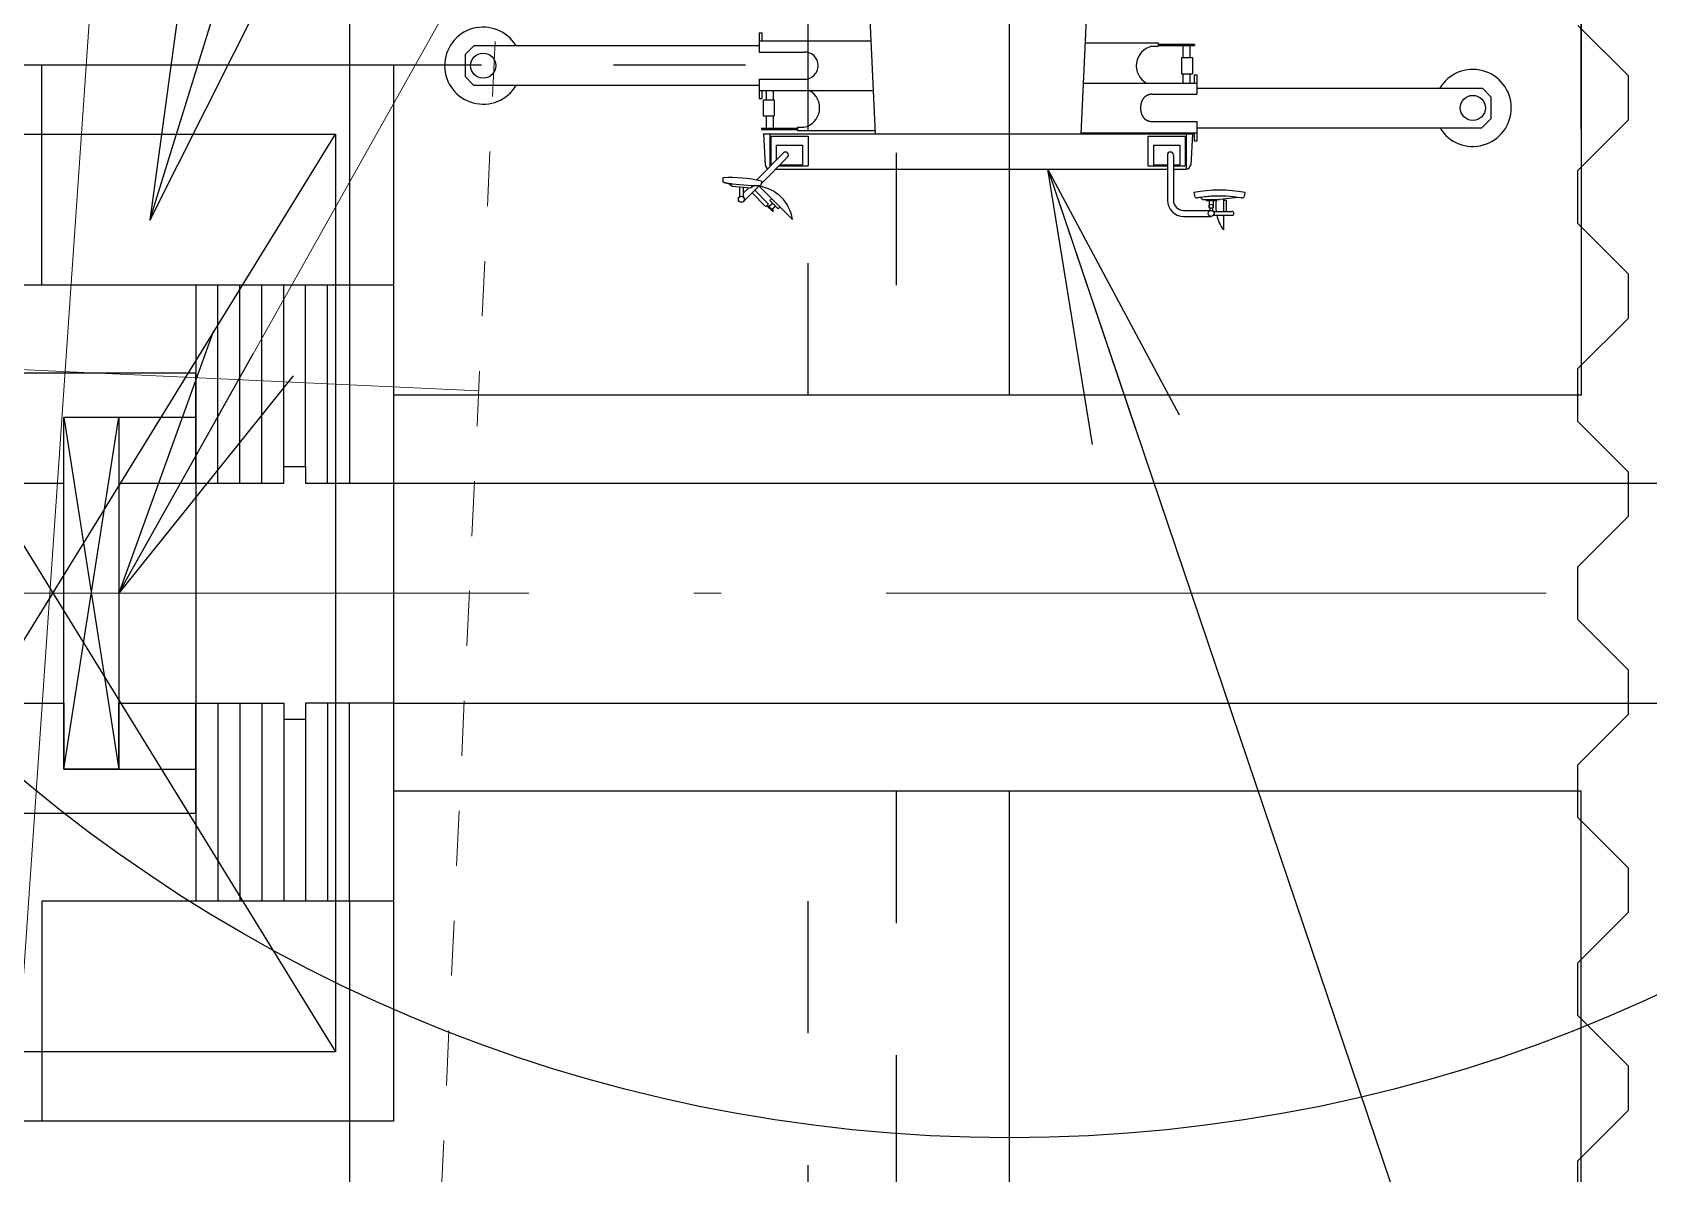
# Model space of a CAD drawing. Header units: millimetres. Extents: x -2078669 to -1085629, y -5987148 to 310365.
# Drawn here: x -1693957 to -1686608, y -4229591 to -4224404 of the extents above; entities that cross this region are included whole.
import ezdxf

# ---------------------------------------------------------------- set-up
doc = ezdxf.new("R2010")
doc.units = ezdxf.units.MM
doc.header["$LTSCALE"] = 500
for name, pattern in [('561019', [1, 0.5, -0.5]), ('SXF_一点短鎖線', [9.25, 6, -1.5, 0.25, -1.5]), ('SXF_跳び破線', [12, 6, -6])]:
    doc.linetypes.add(name, pattern=pattern)
for name, color, linetype, lineweight in [('D-BGD', 7, 'Continuous', 13), ('D-BMK', 2, 'SXF_一点短鎖線', 13), ('D-BYP-STR2', 6, 'Continuous', 25), ('D-BYP-STR3', 3, 'Continuous', 25), ('D-BYP-STR4', 6, 'Continuous', 25), ('D-BYP-STR8', 5, 'Continuous', 25), ('D-BYP-STRA', 1, 'Continuous', 25), ('D-BYP-STRB', 5, 'Continuous', 25), ('D-BYP-STRC', 1, 'Continuous', 13)]:
    doc.layers.add(name, color=color, linetype=linetype, lineweight=lineweight)
doc.styles.add('MS ゴシック', font='MS Gothic.ttf')
doc.dimstyles.new('DIM-500-F', dxfattribs={"dimscale": 500, "dimtxt": 3.5, "dimasz": 2.5, "dimexe": 0, "dimexo": 2, "dimgap": 0.8, "dimtad": 1, "dimdec": 0, "dimzin": 0, "dimdsep": 46, "dimtxsty": 'MS ゴシック', "dimblk": 'OPEN', "dimcen": 0.1, "dimclrd": 256, "dimclre": 256, "dimclrt": 256, "dimaunit": 1, "dimadec": 4, "dimazin": 0, "dimtfac": 1, "dimtdec": 0, "dimtmove": 2, "dimatfit": 3, "dimldrblk": 'OPEN', "dimfxl": 1, "dimtolj": 1, "dimtzin": 0, "dimlwd": -1, "dimlwe": -1, "dimarcsym": 2})

# ---------------------------------------------------------------- blocks, each defined once
blk = doc.blocks.new('河川平面')
at = {"layer": 'D-BGD', "linetype": 'Continuous'}
blk.add_line((1609176.5, -2782074.1), (1619038.2, -2782534.2), dxfattribs=at)
at = {"layer": 'D-BGD', "linetype": 'Continuous', "elevation": 364000, "flags": 128}
blk.add_lwpolyline([(1624243.5, -2803817), (1623725.1, -2802292.9), (1620285.2, -2795693.8), (1618028.6, -2791811.8), (1617489.5, -2790721), (1616969, -2789308.8), (1616837, -2787094.5), (1617312.2, -2780195.6), (1617397.4, -2774675.7), (1617445.6, -2771178.6), (1617613.6, -2759007.2), (1617664, -2755279.4), (1617386.8, -2752524.9), (1616960.5, -2744706.4), (1616413.9, -2735864.9), (1615549.2, -2723449.4), (1615306.5, -2713395), (1614940.7, -2697350.3)], dxfattribs=at)
at = {"layer": 'D-BGD', "linetype": '561019', "flags": 128}
blk.add_lwpolyline([(1618950.3, -2620513.6), (1618959.3, -2621128.7), (1618664.9, -2658301.9), (1618662.5, -2658627), (1618571.2, -2661701.5), (1617747, -2689368), (1618403.5, -2710987), (1619103.8, -2730440.9), (1619134.6, -2731637.4), (1619943.3, -2763133.1), (1618852.7, -2786511.4), (1619008.4, -2789521.4), (1619926.7, -2791601.8), (1625688.2, -2802391.3), (1625125.2, -2825293.2), (1624564.1, -2827571.7), (1623496.4, -2829910.7), (1618629.9, -2838639.7), (1618342.1, -2840169.8), (1618771.5, -2861642.1), (1618913.4, -2870691.9)], dxfattribs=at)
blk = doc.blocks.new('_Open')
at = {"color": 0, "linetype": 'ByBlock', "lineweight": -2}
for p, q in [((-1, 0.1667), (0, 0)), ((-1, -0.1667), (0, 0)), ((0, 0), (-1, 0))]:
    blk.add_line(p, q, dxfattribs=at)

msp = doc.modelspace()

# ---------------------------------------------------------------- linework, layer by layer
at = {"layer": 'D-BMK', "linetype": 'SXF_一点短鎖線'}
msp.add_line((-1622324.6, -4226952.7), (-1736237.2, -4226952.7), dxfattribs=at)
at = {"layer": 'D-BYP-STR2'}
for p, q in [((-1699214.8, -4224552.7), (-1692314.5, -4224552.7)), ((-1693914.5, -4225552.7), (-1693914.5, -4224552.7)), ((-1692314.5, -4224552.7), (-1692314.5, -4225552.7)), ((-1693214.5, -4225552.7), (-1693214.5, -4228352.7)), ((-1693114.5, -4226452.7), (-1693114.5, -4225552.7)), ((-1693014.5, -4226452.7), (-1693014.5, -4225552.7)), ((-1692914.5, -4226452.7), (-1692914.5, -4225552.7)), ((-1692714.5, -4226377.7), (-1692714.5, -4225552.7)), ((-1692614.5, -4226452.7), (-1692614.5, -4225552.7)), ((-1692514.5, -4225552.7), (-1692514.5, -4226452.7)), ((-1692314.5, -4225552.7), (-1692314.5, -4228352.7)), ((-1692814.5, -4226377.7), (-1692714.5, -4226377.7)), ((-1692714.5, -4226377.7), (-1692714.5, -4226452.7)), ((-1692714.5, -4226452.7), (-1692314.5, -4226452.7)), ((-1693114.5, -4227452.7), (-1693114.5, -4228352.7)), ((-1693014.5, -4227452.7), (-1693014.5, -4228352.7)), ((-1692914.5, -4227452.7), (-1692914.5, -4228352.7)), ((-1692614.5, -4227452.7), (-1692614.5, -4228352.7)), ((-1692514.5, -4228352.7), (-1692514.5, -4227452.7)), ((-1692714.5, -4227527.7), (-1692714.5, -4228352.7)), ((-1692314.5, -4228352.7), (-1692314.5, -4229352.7)), ((-1692314.5, -4229352.7), (-1699214.8, -4229352.7))]:
    msp.add_line(p, q, dxfattribs=at)
at = {"layer": 'D-BYP-STR2', "ltscale": 0.01}
for p, q in [((-1692314.5, -4226052.7), (-1692314.5, -4227852.7)), ((-1692314.5, -4226452.7), (-1686514.5, -4226452.7)), ((-1692314.5, -4227452.7), (-1686514.5, -4227452.7))]:
    msp.add_line(p, q, dxfattribs=at)
for points in [[(-1686914.5, -4224844.8), (-1686914.5, -4220552.7), (-1686914.5, -4226052.7), (-1692314.5, -4226052.7)], [(-1689514.5, -4226052.7), (-1689514.5, -4220552.7), (-1686914.5, -4220552.7), (-1686514.5, -4220552.7), (-1686514.5, -4233352.7), (-1686914.5, -4233352.7), (-1689514.5, -4233352.7), (-1689514.5, -4227852.7)], [(-1686914.5, -4233352.7), (-1686914.5, -4227852.7), (-1692314.5, -4227852.7)]]:
    msp.add_lwpolyline(points, dxfattribs=at)
at = {"layer": 'D-BYP-STR2'}
for points in [[(-1692314.5, -4225552.7), (-1694514.5, -4225552.7), (-1699214.8, -4225552.7)], [(-1693214.5, -4226452.7), (-1692814.5, -4226452.7), (-1692814.5, -4226377.7), (-1692814.5, -4225552.7)], [(-1693214.5, -4225952.7), (-1694114.5, -4225952.7), (-1694114.5, -4227952.7), (-1693214.5, -4227952.7)], [(-1693214.5, -4227452.7), (-1692814.5, -4227452.7), (-1692814.5, -4227527.7), (-1692814.5, -4228352.7)], [(-1692314.5, -4227452.7), (-1692714.5, -4227452.7), (-1692714.5, -4227527.7), (-1692814.5, -4227527.7)], [(-1692314.5, -4228352.7), (-1693914.5, -4228352.7), (-1693914.5, -4229352.7)]]:
    msp.add_lwpolyline(points, dxfattribs=at)
at = {"layer": 'D-BYP-STR3', "ltscale": 0.2}
for p, q in [((-1692514.5, -4210552.7), (-1692514.5, -4225552.7)), ((-1702338.9, -4224552.7), (-1692514.5, -4224552.7)), ((-1692514.5, -4228352.7), (-1692514.5, -4243352.7))]:
    msp.add_line(p, q, dxfattribs=at)
at = {"layer": 'D-BYP-STR3', "linetype": 'SXF_跳び破線', "ltscale": 0.2}
for p, q in [((-1690430.2, -4226052.7), (-1690430.2, -4210552.7)), ((-1690030.2, -4210552.7), (-1690030.2, -4226052.7)), ((-1692514.5, -4224552.7), (-1690430.2, -4224552.7)), ((-1690430.2, -4243352.7), (-1690430.2, -4227852.7)), ((-1690030.2, -4227852.7), (-1690030.2, -4243352.7))]:
    msp.add_line(p, q, dxfattribs=at)
at = {"layer": 'D-BYP-STR4', "linetype": 'SXF_跳び破線', "ltscale": 0.2}
msp.add_lwpolyline([(-1686929.5, -4229772.7), (-1686929.5, -4229532.7), (-1686699.5, -4229302.7), (-1686699.5, -4229202.7), (-1686699.5, -4229102.7), (-1686929.5, -4228872.7), (-1686929.5, -4228632.7), (-1686699.5, -4228402.7), (-1686699.5, -4228302.7), (-1686699.5, -4228202.7), (-1686929.5, -4227972.7), (-1686929.5, -4227732.7), (-1686699.5, -4227502.7), (-1686699.5, -4227402.7), (-1686699.5, -4227302.7), (-1686929.5, -4227072.7), (-1686929.5, -4226832.7), (-1686699.5, -4226602.7), (-1686699.5, -4226502.7), (-1686699.5, -4226402.7), (-1686929.5, -4226172.7), (-1686929.5, -4225932.7), (-1686699.5, -4225702.7), (-1686699.5, -4225602.7), (-1686699.5, -4225502.7), (-1686929.5, -4225272.7), (-1686929.5, -4225032.7), (-1686699.5, -4224802.7), (-1686699.5, -4224702.7), (-1686699.5, -4224602.7), (-1686929.5, -4224372.7)], dxfattribs=at)
at = {"layer": 'D-BYP-STR8'}
msp.add_circle((-1689514.5, -4222427.7), 7000, dxfattribs=at)
at = {"layer": 'D-BYP-STRA'}
for p, q in [((-1695149.5, -4224867.7), (-1692579.5, -4229037.7)), ((-1695149.5, -4229037.7), (-1692579.5, -4224867.7)), ((-1693214.5, -4225952.7), (-1694114.5, -4225952.7)), ((-1693214.5, -4226452.7), (-1693214.5, -4225952.7)), ((-1693814.5, -4226152.7), (-1693564.5, -4227752.7)), ((-1693814.5, -4227752.7), (-1693564.5, -4226152.7)), ((-1693564.5, -4226152.7), (-1693214.5, -4226152.7)), ((-1693214.5, -4227952.7), (-1693214.5, -4227452.7)), ((-1693564.5, -4227752.7), (-1693214.5, -4227752.7)), ((-1694114.5, -4227952.7), (-1693214.5, -4227952.7))]:
    msp.add_line(p, q, dxfattribs=at)
for points in [[(-1692579.5, -4224867.7), (-1692579.5, -4229037.7), (-1695149.5, -4229037.7), (-1695149.5, -4224867.7)], [(-1693814.5, -4226152.7), (-1693564.5, -4226152.7), (-1693564.5, -4227752.7), (-1693814.5, -4227752.7)]]:
    msp.add_lwpolyline(points, close=True, dxfattribs=at)
for points in [[(-1694114.5, -4226452.7), (-1693814.5, -4226452.7), (-1693814.5, -4226152.7), (-1693564.5, -4226152.7), (-1693564.5, -4226452.7), (-1693214.5, -4226452.7)], [(-1694114.5, -4227452.7), (-1693814.5, -4227452.7), (-1693814.5, -4227752.7), (-1693564.5, -4227752.7), (-1693564.5, -4227452.7), (-1693214.5, -4227452.7)]]:
    msp.add_lwpolyline(points, dxfattribs=at)
at = {"layer": 'D-BYP-STRB'}
for p, q in [((-1690165, -4223993.2), (-1690125.5, -4224866.1)), ((-1689150, -4223993.2), (-1689189.4, -4224866.1)), ((-1690652.5, -4224406), (-1690652.5, -4224493.7)), ((-1690652.5, -4224406), (-1690640.5, -4224406)), ((-1690640.5, -4224406), (-1690640.5, -4224442.7)), ((-1691949, -4224464.7), (-1691990, -4224505.7)), ((-1691949, -4224464.7), (-1690652.5, -4224464.7)), ((-1690652.5, -4224442.7), (-1690144.7, -4224442.7)), ((-1689170.7, -4224452.7), (-1688837.5, -4224452.7)), ((-1688866.4, -4224467.7), (-1688837.5, -4224467.7)), ((-1688837.5, -4224452.7), (-1688837.5, -4224467.7)), ((-1688837.5, -4224457.7), (-1688672.5, -4224457.7)), ((-1688837.5, -4224463.7), (-1688672.5, -4224463.7)), ((-1688726.5, -4224463.7), (-1688726.5, -4224519.2)), ((-1688694, -4224463.7), (-1688694, -4224519.2)), ((-1688672.5, -4224457.7), (-1688672.5, -4224463.7)), ((-1691990, -4224505.7), (-1691990, -4224605.7)), ((-1690652.5, -4224493.7), (-1690640.5, -4224493.7)), ((-1690640.5, -4224493.7), (-1690446.5, -4224493.7)), ((-1688731.5, -4224519.2), (-1688731.5, -4224592.2)), ((-1688731.5, -4224519.2), (-1688681.5, -4224519.2)), ((-1688681.5, -4224519.2), (-1688681.5, -4224592.2)), ((-1691990, -4224605.7), (-1691951, -4224644.7)), ((-1690652.5, -4224617.7), (-1690652.5, -4224705.5)), ((-1690652.5, -4224617.7), (-1690446.5, -4224617.7)), ((-1688731.5, -4224592.2), (-1688681.5, -4224592.2)), ((-1688726.5, -4224592.2), (-1688726.5, -4224634.7)), ((-1688694, -4224592.2), (-1688694, -4224634.7)), ((-1688674.5, -4224598), (-1688674.5, -4224634.7)), ((-1688674.5, -4224598), (-1688662.5, -4224598)), ((-1688662.5, -4224598), (-1688662.5, -4224685.7)), ((-1691951, -4224644.7), (-1690652.5, -4224644.7)), ((-1690652.5, -4224668.7), (-1690134.5, -4224668.7)), ((-1690640.5, -4224668.7), (-1690640.5, -4224705.5)), ((-1690621, -4224668.7), (-1690621, -4224711.2)), ((-1690588.5, -4224668.7), (-1690588.5, -4224711.2)), ((-1689179, -4224634.7), (-1688662.5, -4224634.7)), ((-1688865.1, -4224685.7), (-1688674.5, -4224685.7)), ((-1688674.5, -4224685.7), (-1688662.5, -4224685.7)), ((-1688662.5, -4224658.7), (-1687364, -4224658.7)), ((-1687364, -4224658.7), (-1687325, -4224697.7)), ((-1687325, -4224697.7), (-1687325, -4224797.7)), ((-1690652.5, -4224705.5), (-1690640.5, -4224705.5)), ((-1690633.5, -4224711.2), (-1690583.5, -4224711.2)), ((-1690633.5, -4224711.2), (-1690633.5, -4224784.2)), ((-1690583.5, -4224711.2), (-1690583.5, -4224784.2)), ((-1690642.5, -4224839.7), (-1690477.5, -4224839.7)), ((-1690642.5, -4224839.7), (-1690642.5, -4224845.7)), ((-1690642.5, -4224845.7), (-1690477.5, -4224845.7)), ((-1690633.5, -4224784.2), (-1690583.5, -4224784.2)), ((-1690621, -4224784.2), (-1690621, -4224839.7)), ((-1690588.5, -4224784.2), (-1690588.5, -4224839.7)), ((-1690477.5, -4224835.7), (-1690448.6, -4224835.7)), ((-1690477.5, -4224835.7), (-1690477.5, -4224850.7)), ((-1688865.1, -4224809.7), (-1688662.5, -4224809.7)), ((-1688662.5, -4224809.7), (-1688662.5, -4224897.5)), ((-1688662.5, -4224838.7), (-1687366, -4224838.7)), ((-1687325, -4224797.7), (-1687366, -4224838.7)), ((-1690632.5, -4224866.1), (-1688682.5, -4224866.1)), ((-1690632.5, -4224866.1), (-1690624.5, -4225007.3)), ((-1690603.5, -4224866.1), (-1690603.5, -4225013.9)), ((-1690600, -4224876.1), (-1690430, -4224876.1)), ((-1690600, -4224876.1), (-1690600, -4225010.4)), ((-1690575, -4224917.1), (-1690455, -4224917.1)), ((-1690575, -4224917.1), (-1690575, -4224985.4)), ((-1690477.5, -4224850.7), (-1690126.2, -4224850.7)), ((-1690455, -4224917.1), (-1690455, -4225007.1)), ((-1690430, -4224876.1), (-1690430, -4225011.1)), ((-1689189.2, -4224860.7), (-1688662.5, -4224860.7)), ((-1688885, -4224876.6), (-1688715, -4224876.6)), ((-1688885, -4224876.6), (-1688885, -4225011.1)), ((-1688860, -4224917.1), (-1688740, -4224917.1)), ((-1688860, -4224917.1), (-1688860, -4225007.1)), ((-1688740, -4224917.1), (-1688740, -4225007.1)), ((-1688715, -4224876.6), (-1688715, -4225011.1)), ((-1688711.5, -4224866.1), (-1688711.5, -4225026.1)), ((-1688682.5, -4224866.1), (-1688690.4, -4225007.3)), ((-1688674.5, -4224860.7), (-1688674.5, -4224897.5)), ((-1688674.5, -4224897.5), (-1688662.5, -4224897.5)), ((-1690542.1, -4224952.5), (-1690665.2, -4225075.6)), ((-1690522.9, -4224971.8), (-1690643.6, -4225092.5)), ((-1688796.1, -4224962.1), (-1688796.1, -4225167.1)), ((-1688768.9, -4224962.1), (-1688768.9, -4225167.1)), ((-1690817, -4225065.2), (-1690818.4, -4225081.3)), ((-1690577.2, -4225026.1), (-1688796.1, -4225026.1)), ((-1690562.2, -4225011.1), (-1690430, -4225011.1)), ((-1690558.2, -4225007.1), (-1690455, -4225007.1)), ((-1688885, -4225011.1), (-1688796.1, -4225011.1)), ((-1688860, -4225007.1), (-1688796.1, -4225007.1)), ((-1688768.9, -4225007.1), (-1688740, -4225007.1)), ((-1688768.9, -4225011.1), (-1688715, -4225011.1)), ((-1688768.9, -4225026.1), (-1688710.4, -4225026.1)), ((-1690789.7, -4225090.8), (-1690774.6, -4225103.7)), ((-1690774.6, -4225103.7), (-1690690.9, -4225111.1)), ((-1690774.2, -4225092.6), (-1690689.4, -4225100.1)), ((-1690742.5, -4225106.5), (-1690742.1, -4225152.6)), ((-1690651, -4225099.9), (-1690725.1, -4225174)), ((-1690724.9, -4225108.1), (-1690724.9, -4225152.6)), ((-1690699.8, -4225110.3), (-1690724.9, -4225135.3)), ((-1690673.9, -4225101), (-1690690.9, -4225111.1)), ((-1690684.8, -4225133.7), (-1690623.2, -4225195.3)), ((-1690672.5, -4225121.4), (-1690611, -4225183)), ((-1690651.7, -4225103.6), (-1690500.9, -4225254.4)), ((-1690642.5, -4225080.6), (-1690643.9, -4225096.6)), ((-1688675.9, -4225132.9), (-1688673.5, -4225146.4)), ((-1688443.5, -4225132.9), (-1688445.9, -4225146.4)), ((-1690617, -4225192.4), (-1690623.2, -4225195.3)), ((-1690617, -4225192.4), (-1690590.2, -4225219.3)), ((-1690611, -4225183), (-1690613.8, -4225189.2)), ((-1690613.8, -4225189.2), (-1690587, -4225216)), ((-1690590.6, -4225182.5), (-1690606.9, -4225196.1)), ((-1690595.4, -4225159.9), (-1690604.3, -4225168.8)), ((-1690604.3, -4225168.8), (-1690566.1, -4225207)), ((-1690579.8, -4225193.3), (-1690593.4, -4225209.6)), ((-1690587, -4225216), (-1690590.2, -4225219.3)), ((-1690557.2, -4225198.1), (-1690566.1, -4225207)), ((-1688722.5, -4225213.5), (-1688604.7, -4225213.5)), ((-1688646.2, -4225155), (-1688636.7, -4225164.4)), ((-1688636.7, -4225164.4), (-1688557.7, -4225164.4)), ((-1688620.2, -4225164.4), (-1688620.2, -4225167.9)), ((-1688620.2, -4225167.9), (-1688574.2, -4225167.9)), ((-1688606.2, -4225167.9), (-1688606.2, -4225188.6)), ((-1688606.1, -4225201.4), (-1688603.4, -4225201.4)), ((-1688601.7, -4225202.7), (-1688605.4, -4225216.1)), ((-1688592.7, -4225202.7), (-1688588.9, -4225216.6)), ((-1688591, -4225201.4), (-1688588.3, -4225201.4)), ((-1688588.2, -4225167.9), (-1688588.2, -4225188.6)), ((-1688574.2, -4225164.4), (-1688574.2, -4225167.9)), ((-1688474.6, -4225154.8), (-1688557.7, -4225164.4)), ((-1688541.7, -4225162.6), (-1688541.7, -4225218.5)), ((-1688541.7, -4225167.5), (-1688529.2, -4225167.5)), ((-1688529.2, -4225167.5), (-1688529.2, -4225218.5)), ((-1688722.5, -4225240.7), (-1688597.5, -4225240.7)), ((-1688583.9, -4225218.5), (-1688502.5, -4225218.5)), ((-1688583.9, -4225218.5), (-1688583.9, -4225224.3)), ((-1688583.9, -4225229.9), (-1688583.9, -4225235.8)), ((-1688583.9, -4225235.8), (-1688502.5, -4225235.8)), ((-1688541.7, -4225235.8), (-1688541.7, -4225301.2))]:
    msp.add_line(p, q, dxfattribs=at)
for points in [[(-1688899, -4224698), (-1688899.4, -4224698.3), (-1688899.8, -4224698.7), (-1688900.2, -4224699), (-1688900.6, -4224699.4), (-1688901, -4224699.7), (-1688901.3, -4224700.1), (-1688901.7, -4224700.4), (-1688902.1, -4224700.8), (-1688902.4, -4224701.2), (-1688902.8, -4224701.6), (-1688903.2, -4224701.9), (-1688903.5, -4224702.3), (-1688903.9, -4224702.7), (-1688904.2, -4224703.1), (-1688904.6, -4224703.5), (-1688904.9, -4224704), (-1688905.2, -4224704.4), (-1688905.6, -4224704.8), (-1688905.9, -4224705.2), (-1688906.2, -4224705.6), (-1688906.5, -4224706.1), (-1688906.8, -4224706.5), (-1688907.1, -4224707), (-1688907.4, -4224707.4), (-1688907.7, -4224707.9), (-1688908, -4224708.3), (-1688908.3, -4224708.8), (-1688908.6, -4224709.3), (-1688908.9, -4224709.7), (-1688909.2, -4224710.2), (-1688909.5, -4224710.7), (-1688909.7, -4224711.2), (-1688910, -4224711.7), (-1688910.3, -4224712.2), (-1688910.5, -4224712.7), (-1688910.8, -4224713.2), (-1688911, -4224713.7), (-1688911.3, -4224714.2), (-1688911.5, -4224714.7), (-1688911.7, -4224715.2), (-1688912, -4224715.7), (-1688912.2, -4224716.2), (-1688912.4, -4224716.8), (-1688912.6, -4224717.3), (-1688912.9, -4224717.8), (-1688913.1, -4224718.3), (-1688913.3, -4224718.9), (-1688913.5, -4224719.4), (-1688913.7, -4224720), (-1688913.9, -4224720.5), (-1688914.1, -4224721.1), (-1688914.3, -4224721.6), (-1688914.4, -4224722.2), (-1688914.6, -4224722.7), (-1688914.8, -4224723.3), (-1688915, -4224723.9), (-1688915.1, -4224724.4), (-1688915.3, -4224725), (-1688915.4, -4224725.6), (-1688915.6, -4224726.1), (-1688915.7, -4224726.7), (-1688915.9, -4224727.3), (-1688916, -4224727.9), (-1688916.2, -4224728.4), (-1688916.3, -4224729), (-1688916.4, -4224729.6), (-1688916.5, -4224730.2), (-1688916.7, -4224730.8), (-1688916.8, -4224731.4), (-1688916.9, -4224732), (-1688917, -4224732.6), (-1688917.1, -4224733.2), (-1688917.2, -4224733.8), (-1688917.3, -4224734.4), (-1688917.4, -4224735), (-1688917.5, -4224735.6), (-1688917.6, -4224736.2), (-1688917.6, -4224736.8), (-1688917.7, -4224737.4), (-1688917.8, -4224738), (-1688917.8, -4224738.6), (-1688917.9, -4224739.2), (-1688918, -4224739.8), (-1688918, -4224740.4), (-1688918.1, -4224741), (-1688918.1, -4224741.6), (-1688918.1, -4224742.2), (-1688918.2, -4224742.8), (-1688918.2, -4224743.5), (-1688918.2, -4224744.1), (-1688918.3, -4224744.7), (-1688918.3, -4224745.3), (-1688918.3, -4224745.9), (-1688918.3, -4224746.5), (-1688918.3, -4224747.1), (-1688918.3, -4224747.7), (-1688918.3, -4224748.4), (-1688918.3, -4224749), (-1688918.3, -4224749.6), (-1688918.3, -4224750.2), (-1688918.3, -4224750.8), (-1688918.2, -4224751.4), (-1688918.2, -4224752), (-1688918.2, -4224752.7), (-1688918.1, -4224753.3), (-1688918.1, -4224753.9), (-1688918.1, -4224754.5), (-1688918, -4224755.1), (-1688918, -4224755.7), (-1688917.9, -4224756.3), (-1688917.8, -4224756.9), (-1688917.8, -4224757.5), (-1688917.7, -4224758.1), (-1688917.6, -4224758.7), (-1688917.6, -4224759.3), (-1688917.5, -4224759.9), (-1688917.4, -4224760.5), (-1688917.3, -4224761.1), (-1688917.2, -4224761.7), (-1688917.1, -4224762.3), (-1688917, -4224762.9), (-1688916.9, -4224763.5), (-1688916.8, -4224764.1), (-1688916.7, -4224764.7), (-1688916.5, -4224765.3), (-1688916.4, -4224765.9), (-1688916.3, -4224766.5), (-1688916.2, -4224767.1), (-1688916, -4224767.6), (-1688915.9, -4224768.2), (-1688915.7, -4224768.8), (-1688915.6, -4224769.4), (-1688915.4, -4224769.9), (-1688915.3, -4224770.5), (-1688915.1, -4224771.1), (-1688915, -4224771.6), (-1688914.8, -4224772.2), (-1688914.6, -4224772.8), (-1688914.4, -4224773.3), (-1688914.3, -4224773.9), (-1688914.1, -4224774.4), (-1688913.9, -4224775), (-1688913.7, -4224775.5), (-1688913.5, -4224776.1), (-1688913.3, -4224776.6), (-1688913.1, -4224777.1), (-1688912.9, -4224777.7), (-1688912.6, -4224778.2), (-1688912.4, -4224778.7), (-1688912.2, -4224779.3), (-1688912, -4224779.8), (-1688911.7, -4224780.3), (-1688911.5, -4224780.8), (-1688911.3, -4224781.3), (-1688911, -4224781.8), (-1688910.8, -4224782.3), (-1688910.5, -4224782.8), (-1688910.3, -4224783.3), (-1688910, -4224783.8), (-1688909.7, -4224784.3), (-1688909.5, -4224784.8), (-1688909.2, -4224785.3), (-1688908.9, -4224785.8), (-1688908.6, -4224786.2), (-1688908.3, -4224786.7), (-1688908, -4224787.2), (-1688907.7, -4224787.6), (-1688907.4, -4224788.1), (-1688907.1, -4224788.5), (-1688906.8, -4224789), (-1688906.5, -4224789.4), (-1688906.2, -4224789.8), (-1688905.9, -4224790.3), (-1688905.6, -4224790.7), (-1688905.2, -4224791.1), (-1688904.9, -4224791.5), (-1688904.6, -4224792), (-1688904.2, -4224792.4), (-1688903.9, -4224792.8), (-1688903.5, -4224793.2), (-1688903.2, -4224793.6), (-1688902.8, -4224793.9), (-1688902.4, -4224794.3), (-1688902.1, -4224794.7), (-1688901.7, -4224795.1), (-1688901.3, -4224795.4), (-1688901, -4224795.8), (-1688900.6, -4224796.1), (-1688900.2, -4224796.5), (-1688899.8, -4224796.8), (-1688899.4, -4224797.2), (-1688899, -4224797.5)], [(-1688865.1, -4224685.7), (-1688865.7, -4224685.8), (-1688866.2, -4224685.8), (-1688866.8, -4224685.8), (-1688867.4, -4224685.8), (-1688867.9, -4224685.8), (-1688868.5, -4224685.9), (-1688869.1, -4224685.9), (-1688869.6, -4224685.9), (-1688870.2, -4224686), (-1688870.8, -4224686.1), (-1688871.3, -4224686.1), (-1688871.9, -4224686.2), (-1688872.4, -4224686.3), (-1688873, -4224686.4), (-1688873.6, -4224686.4), (-1688874.1, -4224686.5), (-1688874.7, -4224686.6), (-1688875.3, -4224686.7), (-1688875.8, -4224686.9), (-1688876.4, -4224687), (-1688876.9, -4224687.1), (-1688877.5, -4224687.2), (-1688878, -4224687.4), (-1688878.6, -4224687.5), (-1688879.1, -4224687.7), (-1688879.7, -4224687.8), (-1688880.2, -4224688), (-1688880.8, -4224688.2), (-1688881.3, -4224688.3), (-1688881.9, -4224688.5), (-1688882.4, -4224688.7), (-1688882.9, -4224688.9), (-1688883.5, -4224689.1), (-1688884, -4224689.3), (-1688884.6, -4224689.5), (-1688885.1, -4224689.7), (-1688885.6, -4224689.9), (-1688886.1, -4224690.2), (-1688886.7, -4224690.4), (-1688887.2, -4224690.6), (-1688887.7, -4224690.9), (-1688888.2, -4224691.1), (-1688888.8, -4224691.4), (-1688889.3, -4224691.6), (-1688889.8, -4224691.9), (-1688890.3, -4224692.2), (-1688890.8, -4224692.5), (-1688891.3, -4224692.7), (-1688891.8, -4224693), (-1688892.3, -4224693.3), (-1688892.8, -4224693.6), (-1688893.3, -4224693.9), (-1688893.8, -4224694.2), (-1688894.3, -4224694.6), (-1688894.8, -4224694.9), (-1688895.2, -4224695.2), (-1688895.7, -4224695.5), (-1688896.2, -4224695.9), (-1688896.7, -4224696.2), (-1688897.1, -4224696.6), (-1688897.6, -4224696.9), (-1688898.1, -4224697.3), (-1688898.5, -4224697.6), (-1688899, -4224698)], [(-1688899, -4224797.5), (-1688898.5, -4224797.9), (-1688898.1, -4224798.2), (-1688897.6, -4224798.6), (-1688897.1, -4224798.9), (-1688896.7, -4224799.3), (-1688896.2, -4224799.6), (-1688895.7, -4224800), (-1688895.2, -4224800.3), (-1688894.8, -4224800.6), (-1688894.3, -4224800.9), (-1688893.8, -4224801.3), (-1688893.3, -4224801.6), (-1688892.8, -4224801.9), (-1688892.3, -4224802.2), (-1688891.8, -4224802.5), (-1688891.3, -4224802.8), (-1688890.8, -4224803), (-1688890.3, -4224803.3), (-1688889.8, -4224803.6), (-1688889.3, -4224803.9), (-1688888.8, -4224804.1), (-1688888.2, -4224804.4), (-1688887.7, -4224804.6), (-1688887.2, -4224804.9), (-1688886.7, -4224805.1), (-1688886.1, -4224805.3), (-1688885.6, -4224805.6), (-1688885.1, -4224805.8), (-1688884.6, -4224806), (-1688884, -4224806.2), (-1688883.5, -4224806.4), (-1688882.9, -4224806.6), (-1688882.4, -4224806.8), (-1688881.9, -4224807), (-1688881.3, -4224807.2), (-1688880.8, -4224807.3), (-1688880.2, -4224807.5), (-1688879.7, -4224807.7), (-1688879.1, -4224807.8), (-1688878.6, -4224808), (-1688878, -4224808.1), (-1688877.5, -4224808.3), (-1688876.9, -4224808.4), (-1688876.4, -4224808.5), (-1688875.8, -4224808.6), (-1688875.3, -4224808.7), (-1688874.7, -4224808.9), (-1688874.1, -4224809), (-1688873.6, -4224809.1), (-1688873, -4224809.1), (-1688872.4, -4224809.2), (-1688871.9, -4224809.3), (-1688871.3, -4224809.4), (-1688870.8, -4224809.4), (-1688870.2, -4224809.5), (-1688869.6, -4224809.5), (-1688869.1, -4224809.6), (-1688868.5, -4224809.6), (-1688867.9, -4224809.7), (-1688867.4, -4224809.7), (-1688866.8, -4224809.7), (-1688866.2, -4224809.7), (-1688865.7, -4224809.7), (-1688865.1, -4224809.7)], [(-1690818.4, -4225081.3), (-1690818.4, -4225081.4), (-1690818.4, -4225081.5), (-1690818.4, -4225081.6), (-1690818.4, -4225081.7), (-1690818.3, -4225081.7), (-1690818.3, -4225081.8), (-1690818.3, -4225081.9), (-1690818.2, -4225082), (-1690818.2, -4225082.1), (-1690818.1, -4225082.2), (-1690818.1, -4225082.3), (-1690818, -4225082.4), (-1690817.9, -4225082.5), (-1690817.8, -4225082.6), (-1690817.7, -4225082.7), (-1690817.6, -4225082.8), (-1690817.5, -4225082.9), (-1690817.4, -4225083), (-1690817.3, -4225083.1), (-1690817.2, -4225083.2), (-1690817.1, -4225083.3), (-1690816.9, -4225083.4), (-1690816.8, -4225083.5), (-1690816.6, -4225083.6), (-1690816.5, -4225083.7), (-1690816.3, -4225083.8), (-1690816.1, -4225083.9), (-1690816, -4225084), (-1690815.8, -4225084.1), (-1690815.6, -4225084.2), (-1690815.4, -4225084.3), (-1690815.2, -4225084.4), (-1690815, -4225084.5), (-1690814.8, -4225084.6), (-1690814.6, -4225084.7), (-1690814.4, -4225084.8), (-1690814.1, -4225084.9), (-1690813.9, -4225085), (-1690813.6, -4225085.1), (-1690813.4, -4225085.2), (-1690813.1, -4225085.3), (-1690812.9, -4225085.4), (-1690812.6, -4225085.5), (-1690812.3, -4225085.6), (-1690812.1, -4225085.7), (-1690811.8, -4225085.8), (-1690811.5, -4225086), (-1690810.9, -4225086.2), (-1690810.3, -4225086.4), (-1690809.6, -4225086.6), (-1690809, -4225086.8), (-1690808.3, -4225087), (-1690807.6, -4225087.2), (-1690806.8, -4225087.4), (-1690806.1, -4225087.6), (-1690805.3, -4225087.8), (-1690804.5, -4225088), (-1690803.7, -4225088.2), (-1690802.9, -4225088.3), (-1690802.1, -4225088.5), (-1690801.2, -4225088.7), (-1690800.3, -4225088.9), (-1690799.4, -4225089.1), (-1690798.5, -4225089.3), (-1690797.6, -4225089.4), (-1690796.7, -4225089.6), (-1690795.7, -4225089.8), (-1690794.8, -4225090), (-1690793.8, -4225090.1), (-1690792.8, -4225090.3), (-1690791.8, -4225090.5), (-1690790.8, -4225090.6), (-1690789.8, -4225090.8), (-1690788.7, -4225090.9), (-1690787.7, -4225091.1), (-1690786.7, -4225091.2), (-1690785.6, -4225091.4), (-1690785.1, -4225091.4), (-1690784, -4225091.6), (-1690782.9, -4225091.7), (-1690781.9, -4225091.8), (-1690780.8, -4225092), (-1690779.7, -4225092.1), (-1690778.6, -4225092.2), (-1690777.5, -4225092.3), (-1690776.4, -4225092.4), (-1690775.3, -4225092.5), (-1690774.2, -4225092.6)], [(-1690689.4, -4225100.1), (-1690688.3, -4225100.2), (-1690687.2, -4225100.3), (-1690686.1, -4225100.3), (-1690685, -4225100.4), (-1690683.9, -4225100.5), (-1690682.8, -4225100.6), (-1690681.7, -4225100.6), (-1690680.7, -4225100.7), (-1690679.6, -4225100.8), (-1690678.5, -4225100.8), (-1690677.4, -4225100.9), (-1690676.4, -4225100.9), (-1690675.3, -4225100.9), (-1690674.3, -4225101), (-1690673.2, -4225101), (-1690672.2, -4225101), (-1690671.2, -4225101), (-1690670.2, -4225101.1), (-1690669.2, -4225101.1), (-1690668.2, -4225101.1), (-1690667.2, -4225101.1), (-1690666.3, -4225101.1), (-1690665.3, -4225101), (-1690664.4, -4225101), (-1690663.5, -4225101), (-1690662.6, -4225101), (-1690661.7, -4225100.9), (-1690660.8, -4225100.9), (-1690660, -4225100.9), (-1690659.1, -4225100.8), (-1690658.3, -4225100.8), (-1690657.5, -4225100.7), (-1690656.7, -4225100.6), (-1690656, -4225100.6), (-1690655.2, -4225100.5), (-1690654.5, -4225100.4), (-1690653.8, -4225100.3), (-1690653.1, -4225100.3), (-1690652.5, -4225100.2), (-1690651.8, -4225100.1), (-1690651.5, -4225100), (-1690651.2, -4225100), (-1690650.9, -4225099.9), (-1690650.6, -4225099.9), (-1690650.4, -4225099.8), (-1690650.1, -4225099.8), (-1690649.8, -4225099.7), (-1690649.5, -4225099.6), (-1690649.3, -4225099.6), (-1690649, -4225099.5), (-1690648.8, -4225099.5), (-1690648.5, -4225099.4), (-1690648.3, -4225099.3), (-1690648, -4225099.3), (-1690647.8, -4225099.2), (-1690647.6, -4225099.2), (-1690647.4, -4225099.1), (-1690647.2, -4225099), (-1690647, -4225099), (-1690646.8, -4225098.9), (-1690646.6, -4225098.8), (-1690646.4, -4225098.7), (-1690646.2, -4225098.7), (-1690646.1, -4225098.6), (-1690645.9, -4225098.5), (-1690645.7, -4225098.5), (-1690645.6, -4225098.4), (-1690645.4, -4225098.3), (-1690645.3, -4225098.2), (-1690645.2, -4225098.2), (-1690645, -4225098.1), (-1690644.9, -4225098), (-1690644.8, -4225097.9), (-1690644.7, -4225097.8), (-1690644.6, -4225097.8), (-1690644.5, -4225097.7), (-1690644.4, -4225097.6), (-1690644.3, -4225097.5), (-1690644.3, -4225097.4), (-1690644.2, -4225097.3), (-1690644.2, -4225097.2), (-1690644.1, -4225097.2), (-1690644.1, -4225097.1), (-1690644, -4225097), (-1690644, -4225096.9), (-1690644, -4225096.8), (-1690643.9, -4225096.7), (-1690643.9, -4225096.6)]]:
    msp.add_lwpolyline(points, dxfattribs=at)
for centre, radius in [((-1691907.5, -4224555.7), 57), ((-1687407.5, -4224747.7), 57), ((-1690733.5, -4225163.1), 13.6), ((-1688597.5, -4225227.1), 13.6), ((-1688597.2, -4225194.9), 9)]:
    msp.add_circle(centre, radius, dxfattribs=at)
for centre, radius, start, end in [((-1691907.5, -4224555.7), 175, 31.33249, 329.43151), ((-1688847.5, -4224555.7), 90, 102.10149, 241.37545), ((-1690446.5, -4224555.7), 62, 270, 90), ((-1687407.5, -4224747.7), 175, 211.33249, 149.43151), ((-1690467.5, -4224747.7), 90, 282.10149, 61.37545), ((-1690532.5, -4224962.1), 13.6, 315, 135), ((-1688782.5, -4224962.1), 13.6, 0, 180), ((-1690782, -4225667.2), 603, 76.62425, 93.32264), ((-1690604.6, -4225006.1), 20, 183.21949, 243.25597), ((-1688710.4, -4225006.1), 20, 270, 356.78051), ((-1690678.9, -4225281.6), 180, 8.66394, 81.33606), ((-1688559.7, -4225723.9), 602.4, 78.87505, 101.12495), ((-1688722.5, -4225167.1), 73.6, 180, 270), ((-1688722.5, -4225167.1), 46.4, 180, 270), ((-1688660.7, -4225144.2), 13, 190.07866, 279.88394), ((-1688559.7, -4225723.9), 575.5, 93.73608, 99.88394), ((-1688597.2, -4225194.9), 11, 144.9032, 216.22155), ((-1688559.7, -4225723.9), 575.5, 80.11606, 93.73608), ((-1688597.2, -4225194.9), 11, 323.77845, 35.0968), ((-1688396.7, -4225194.5), 180, 171.5063, 187.65512), ((-1688458.7, -4225144.2), 13, 260.11606, 349.92134), ((-1688396.7, -4225194.5), 180, 193.2571, 216.33606), ((-1688502.5, -4225227.1), 8.65, 270, 90)]:
    msp.add_arc(centre, radius, start, end, dxfattribs=at)

# ---------------------------------------------------------------- block references
at = {"layer": 'D-BGD'}
msp.add_blockref('河川平面', (-3310965.8, -1443499.8), dxfattribs=at)

# ---------------------------------------------------------------- leaders
at = {"layer": 'D-BYP-STR8'}
msp.add_leader([(-1689339.6, -4225026.1, 0), (-1684430.9, -4239542.4, 0)], dimstyle='DIM-500-F', dxfattribs=at)
at = {"layer": 'D-BYP-STRC'}
for points in [[(-1699893.3, -4226952.7), (-1687562.1, -4206283.4)], [(-1693422.3, -4225258.7), (-1687562.1, -4206283.4)], [(-1693564.5, -4226952.7), (-1684392.3, -4210620.1)]]:
    msp.add_leader(points, dimstyle='DIM-500-F', override={"dimgap": 0.8, "dimtad": 0}, dxfattribs=at)

doc.saveas('drawing.dxf')
